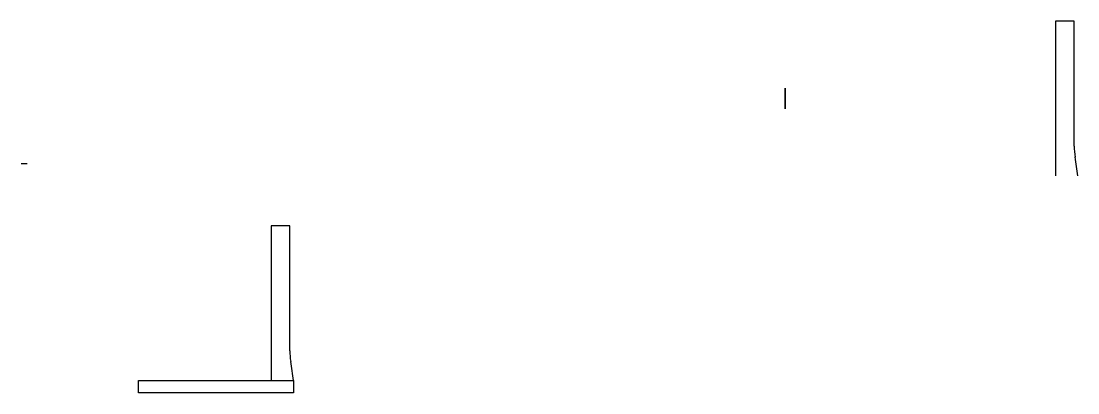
# Model space of a CAD drawing. Header units: inches. Extents: x -6 to 165, y -2085 to 74.
# Drawn here: x -5.7 to 164.6, y 14.2 to 74.2 of the extents above; entities outside this region: 1.
import ezdxf

# ---------------------------------------------------------------- set-up
doc = ezdxf.new("R2010")
doc.units = ezdxf.units.IN
doc.header["$MEASUREMENT"] = 0

msp = doc.modelspace()

# ---------------------------------------------------------------- linework, layer by layer
at = {"extrusion": (1.83697e-16, 0, -1)}
msp.add_line((-5.71, 51.2, -167.39), (-4.71, 51.2, -167.39), dxfattribs=at)
at = {"extrusion": (-1, 0, 0)}
msp.add_circle((2083.2, -324.02, -75.44), 1.68, dxfattribs=at)
at = {"layer": 'Defpoints'}
for p, q in [((164.05, 74.2), (161.05, 74.2)), ((161.05, 74.2), (161.05, 49.2)), ((164.05, 54), (164.05, 74.2)), ((37.6, 41.17), (34.6, 41.17)), ((34.6, 41.17), (34.6, 16.17)), ((37.6, 20.98), (37.6, 41.17))]:
    msp.add_line(p, q, dxfattribs=at)
msp.add_lwpolyline([(13.2, 16.17), (38.2, 16.17), (38.2, 14.17), (13.2, 14.17)], close=True, dxfattribs=at)
at = {"layer": 'Defpoints', "color": 1, "extrusion": (-1, 0, 0)}
msp.add_circle((-61.7, -153.42, -117.44), 1.68, dxfattribs=at)
at = {"layer": 'Defpoints'}
for centre, radius, start, end in [((174.05, 54), 10, 180, 190.0639), ((114.97, 43.52), 50, 6.5181, 10.0639), ((47.6, 20.98), 10, 180, 190.0639), ((-11.48, 10.5), 50, 6.5181, 10.0639)]:
    msp.add_arc(centre, radius, start, end, dxfattribs=at)
at = {"layer": 'Defpoints', "color": 1}
msp.add_arc((174.05, 54, -153.42), 10, 180, 190.0639, dxfattribs=at)

doc.saveas('drawing.dxf')
